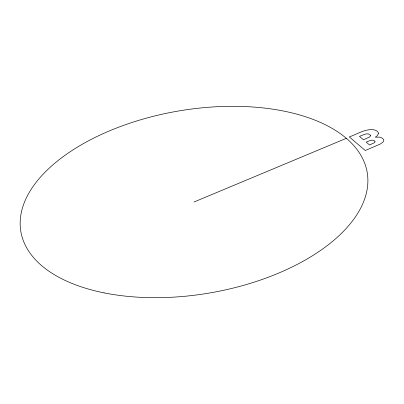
<?xml version="1.0" encoding="UTF-8"?>
<svg xmlns="http://www.w3.org/2000/svg" width="404" height="404" viewBox="0 0 404 404"><rect width="100%" height="100%" fill="white"/><g stroke="black" fill="none" stroke-linecap="round" stroke-linejoin="round"><path stroke-width="0.61" d="M194.026 202L346.339 138.319M375.028 141.698L374.498 142.668L369.569 144.991L366.196 142.117C368.786 141.203 371.933 139.011 374.594 140.875L375.028 141.698M378.518 133.532L377.245 135.739L375.301 137.153L379.654 137.143L381.421 137.638L383.548 139.355A6.424 3.373 -9.7 0 1 382.704 142.324L380.184 144.092L365.256 150.505L349.309 136.921C356.394 134.436 363.08 129.982 370.766 129.608A8.923 4.686 -9.7 0 1 376.038 130.527L377.361 131.396L378.417 132.81L378.518 133.532M370.559 135.805L369.554 137.027L363.464 139.789L359.469 136.385C362.656 135.385 367.544 131.896 370.468 135.209L370.559 135.805M104.045 292.86A175.679 92.314 -9.7 0 0 367.857 182.563A175.679 92.314 -9.7 0 0 110.181 130.578A175.679 92.314 -9.7 0 0 104.045 292.86"/></g></svg>
